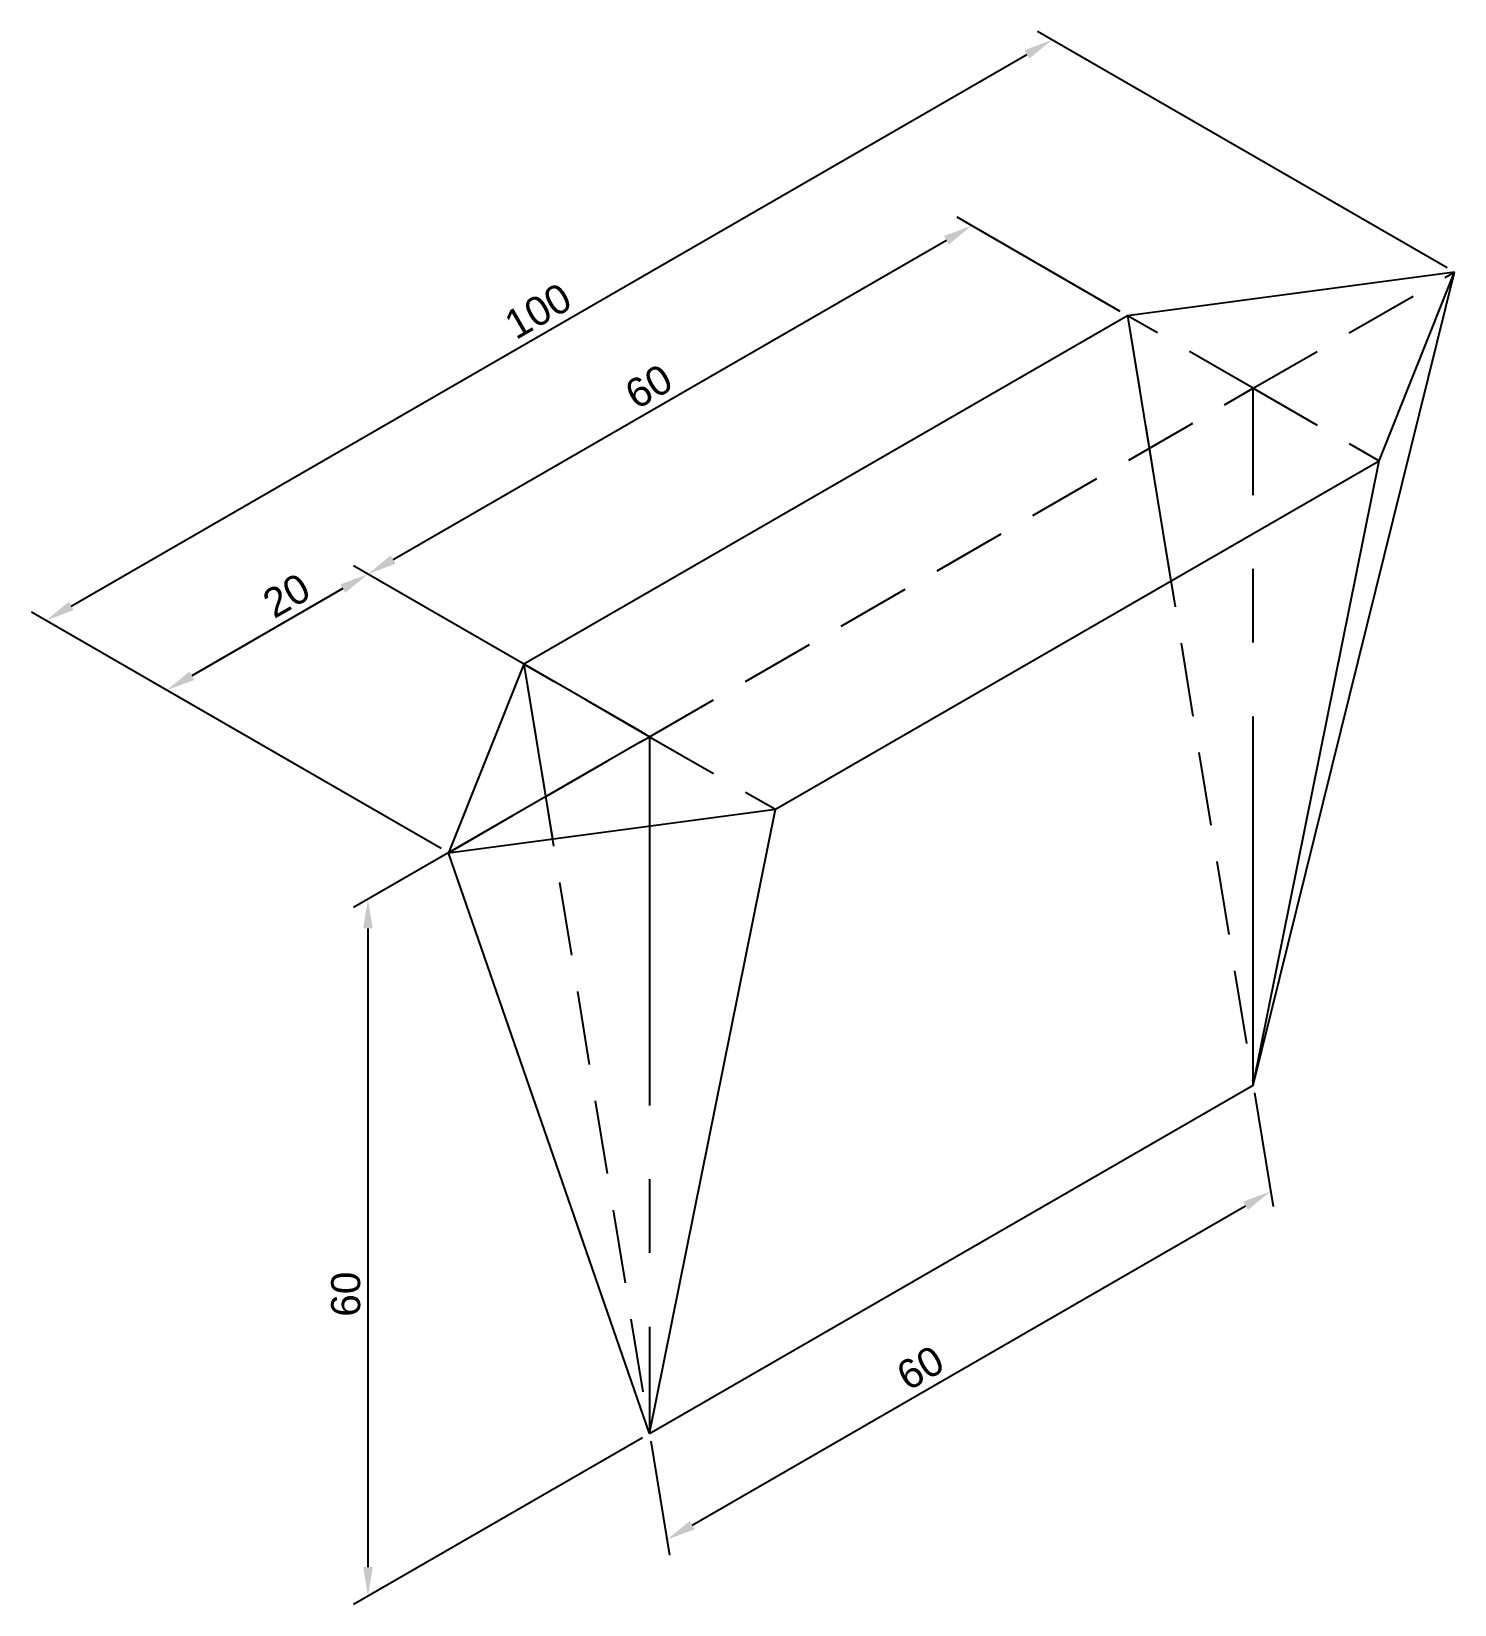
# Model space of a CAD drawing. Header units: millimetres. Extents: x -36 to 87, y -65 to 71.
import ezdxf

# ---------------------------------------------------------------- set-up
doc = ezdxf.new("R2010")
doc.units = ezdxf.units.MM
doc.linetypes.add('CENTER', pattern=[50.8, 31.75, -6.35, 6.35, -6.35])
doc.linetypes.add('HIDDEN', pattern=[9.525, 6.35, -3.175])
for name, color, linetype in [('Ašinės', 94, 'CENTER'), ('Matmenys', 5, 'Continuous'), ('Nematomos', 10, 'HIDDEN'), ('Pagrindinis', 7, 'Continuous')]:
    doc.layers.add(name, color=color, linetype=linetype)
doc.styles.get("Standard").update_dxf_attribs({"font": 'arial.ttf'})
doc.dimstyles.new('ISO-25', dxfattribs={"dimtxt": 2.5, "dimasz": 2.5, "dimexe": 1.25, "dimexo": 0.625, "dimtad": 1, "dimtxsty": 'Standard', "dimcen": 2.5, "dimadec": 0, "dimazin": 0, "dimtfac": 1, "dimtmove": 0, "dimatfit": 3, "dimfxl": 1, "dimarcsym": 0})

# ---------------------------------------------------------------- blocks, each defined once
blk = doc.blocks.new('*D1')
at = {"layer": 'Defpoints', "color": 0, "transparency": 16777216}
for p in [(69.28, -20), (70.78, -29.14), (17.32, -50)]:
    blk.add_point(p, dxfattribs=at)
at = {"layer": 'Matmenys', "color": 0, "lineweight": -2, "transparency": 16777216}
for p, q in [((69.39, -20.66), (70.99, -30.46)), ((20.98, -57.89), (68.61, -30.39)), ((17.43, -50.66), (19.03, -60.46))]:
    blk.add_line(p, q, dxfattribs=at)
at = {"layer": 'Matmenys', "color": 0, "transparency": 16777216}
for points in [[(68.4, -30.03), (68.82, -30.75), (70.78, -29.14)], [(20.77, -57.53), (21.19, -58.25), (18.81, -59.14)]]:
    blk.add_solid(points, dxfattribs=at)
at = {"layer": 'Matmenys', "color": 0, "transparency": 16777216, "insert": (40.62, -44.35), "char_height": 2.5, "attachment_point": 5, "rotation": 30}
blk.add_mtext('60', dxfattribs=at)
blk = doc.blocks.new('*D2')
at = {"layer": 'Defpoints', "color": 0, "transparency": 16777216}
for p in [(17.32, 10), (17.32, -50), (-6.93, -64)]:
    blk.add_point(p, dxfattribs=at)
at = {"layer": 'Matmenys', "color": 0, "lineweight": -2, "transparency": 16777216}
for p, q in [((16.7, 9.64), (-8.18, -4.72)), ((-6.93, -6.5), (-6.93, -61.5)), ((16.7, -50.36), (-8.18, -64.72))]:
    blk.add_line(p, q, dxfattribs=at)
at = {"layer": 'Matmenys', "color": 0, "transparency": 16777216}
for points in [[(-7.34, -6.5), (-6.51, -6.5), (-6.93, -4)], [(-7.34, -61.5), (-6.51, -61.5), (-6.93, -64)]]:
    blk.add_solid(points, dxfattribs=at)
at = {"layer": 'Matmenys', "color": 0, "transparency": 16777216, "insert": (-8.83, -38), "char_height": 2.5, "attachment_point": 5, "rotation": 90}
blk.add_mtext('60', dxfattribs=at)
blk = doc.blocks.new('*D3')
at = {"layer": 'Defpoints', "color": 0, "transparency": 16777216}
for p in [(45.03, 54), (58.46, 46.25), (6.5, 16.25)]:
    blk.add_point(p, dxfattribs=at)
at = {"layer": 'Matmenys', "color": 0, "lineweight": -2, "transparency": 16777216}
for p, q in [((57.83, 46.61), (43.78, 54.72)), ((-4.76, 25.25), (42.87, 52.75)), ((5.87, 16.61), (-8.18, 24.72))]:
    blk.add_line(p, q, dxfattribs=at)
at = {"layer": 'Matmenys', "color": 0, "transparency": 16777216}
for points in [[(42.66, 53.11), (43.08, 52.39), (45.03, 54)], [(-4.97, 25.61), (-4.55, 24.89), (-6.93, 24)]]:
    blk.add_solid(points, dxfattribs=at)
at = {"layer": 'Matmenys', "color": 0, "transparency": 16777216, "insert": (17.24, 40.15), "char_height": 2.5, "attachment_point": 5, "rotation": 30}
blk.add_mtext('60', dxfattribs=at)
blk = doc.blocks.new('*D4')
at = {"layer": 'Defpoints', "color": 0, "transparency": 16777216}
for p in [(51.96, 70), (86.6, 50), (0, 0)]:
    blk.add_point(p, dxfattribs=at)
at = {"layer": 'Matmenys', "color": 0, "lineweight": -2, "transparency": 16777216}
for p, q in [((85.98, 50.36), (50.71, 70.72)), ((-32.48, 21.25), (49.8, 68.75)), ((-0.62, 0.36), (-35.89, 20.72))]:
    blk.add_line(p, q, dxfattribs=at)
at = {"layer": 'Matmenys', "color": 0, "transparency": 16777216}
for points in [[(49.59, 69.11), (50, 68.39), (51.96, 70)], [(-32.68, 21.61), (-32.27, 20.89), (-34.64, 20)]]:
    blk.add_solid(points, dxfattribs=at)
at = {"layer": 'Matmenys', "color": 0, "transparency": 16777216, "insert": (7.71, 46.65), "char_height": 2.5, "attachment_point": 5, "rotation": 30}
blk.add_mtext('100', dxfattribs=at)
blk = doc.blocks.new('*D5')
at = {"layer": 'Defpoints', "color": 0, "transparency": 16777216}
for p in [(-24.25, 14), (17.32, 10), (0, 0)]:
    blk.add_point(p, dxfattribs=at)
at = {"layer": 'Matmenys', "color": 0, "lineweight": -2, "transparency": 16777216}
for p, q in [((16.7, 10.36), (-8.18, 24.72)), ((-9.09, 22.75), (-22.08, 15.25)), ((-0.62, 0.36), (-25.5, 14.72))]:
    blk.add_line(p, q, dxfattribs=at)
at = {"layer": 'Matmenys', "color": 0, "transparency": 16777216}
for points in [[(-9.3, 23.11), (-8.88, 22.39), (-6.93, 24)], [(-22.29, 15.61), (-21.88, 14.89), (-24.25, 14)]]:
    blk.add_solid(points, dxfattribs=at)
at = {"layer": 'Matmenys', "color": 0, "transparency": 16777216, "insert": (-13.94, 22.15), "char_height": 2.5, "attachment_point": 5, "rotation": 30}
blk.add_mtext('20', dxfattribs=at)

msp = doc.modelspace()

# ---------------------------------------------------------------- linework, layer by layer
at = {"layer": 'Ašinės'}
for p, q in [((69.282, -20), (69.282, 40)), ((17.321, 10), (17.321, -50))]:
    msp.add_line(p, q, dxfattribs=at)
at = {"layer": 'Nematomos'}
for p, q in [((69.282, 40), (86.603, 50)), ((69.282, 40), (58.457, 46.25)), ((58.457, 46.25), (69.282, -20)), ((17.321, 10), (69.282, 40)), ((69.282, 40), (80.107, 33.75)), ((17.321, 10), (6.495, 16.25)), ((6.495, 16.25), (17.321, -50)), ((0, 0), (17.321, 10)), ((17.321, 10), (28.146, 3.75))]:
    msp.add_line(p, q, dxfattribs=at)
at = {"layer": 'Pagrindinis'}
for p, q in [((86.603, 50), (58.457, 46.25)), ((69.282, -20), (86.603, 50)), ((80.107, 33.75), (86.603, 50)), ((58.457, 46.25), (6.495, 16.25)), ((58.457, 46.25), (62.19, 23.405)), ((28.146, 3.75), (80.107, 33.75)), ((69.282, -20), (80.107, 33.75)), ((6.495, 16.25), (0, 0)), ((6.495, 16.25), (8.955, 1.193)), ((0, 0), (28.146, 3.75)), ((17.321, -50), (28.146, 3.75)), ((17.321, -50), (0, 0)), ((17.321, -50), (69.282, -20))]:
    msp.add_line(p, q, dxfattribs=at)

# ---------------------------------------------------------------- dimensions: what is measured, and where the dimension line sits
at = {"layer": 'Matmenys'}
dim = msp.add_aligned_dim(p1=(0, 0), p2=(86.603, 50), distance=34.641, dimstyle='ISO-25', dxfattribs=at)
dim.commit()
dim.dimension.update_dxf_attribs({"geometry": '*D4', "text_midpoint": (7.71, 46.647)})
for base, p1, p2, angle, picture, middle in [((45.033, 54), (6.495, 16.25), (58.457, 46.25), 30, '*D3', (18.187, 38.5)), ((-24.249, 14), (17.321, 10), (0, 0), 210, '*D5', (-12.99, 20.5)), ((-6.928, -64), (17.321, 10), (17.321, -50), 270, '*D2', (-6.928, -38)), ((70.775, -29.138), (17.321, -50), (69.282, -20), 30, '*D1', (41.569, -46))]:
    dim = msp.add_linear_dim(base=base, p1=p1, p2=p2, angle=angle, dimstyle='ISO-25', dxfattribs=at)
    dim.commit()
    dim.dimension.update_dxf_attribs({"geometry": picture, "text_midpoint": middle, "dimtype": 161})

doc.saveas('drawing.dxf')
